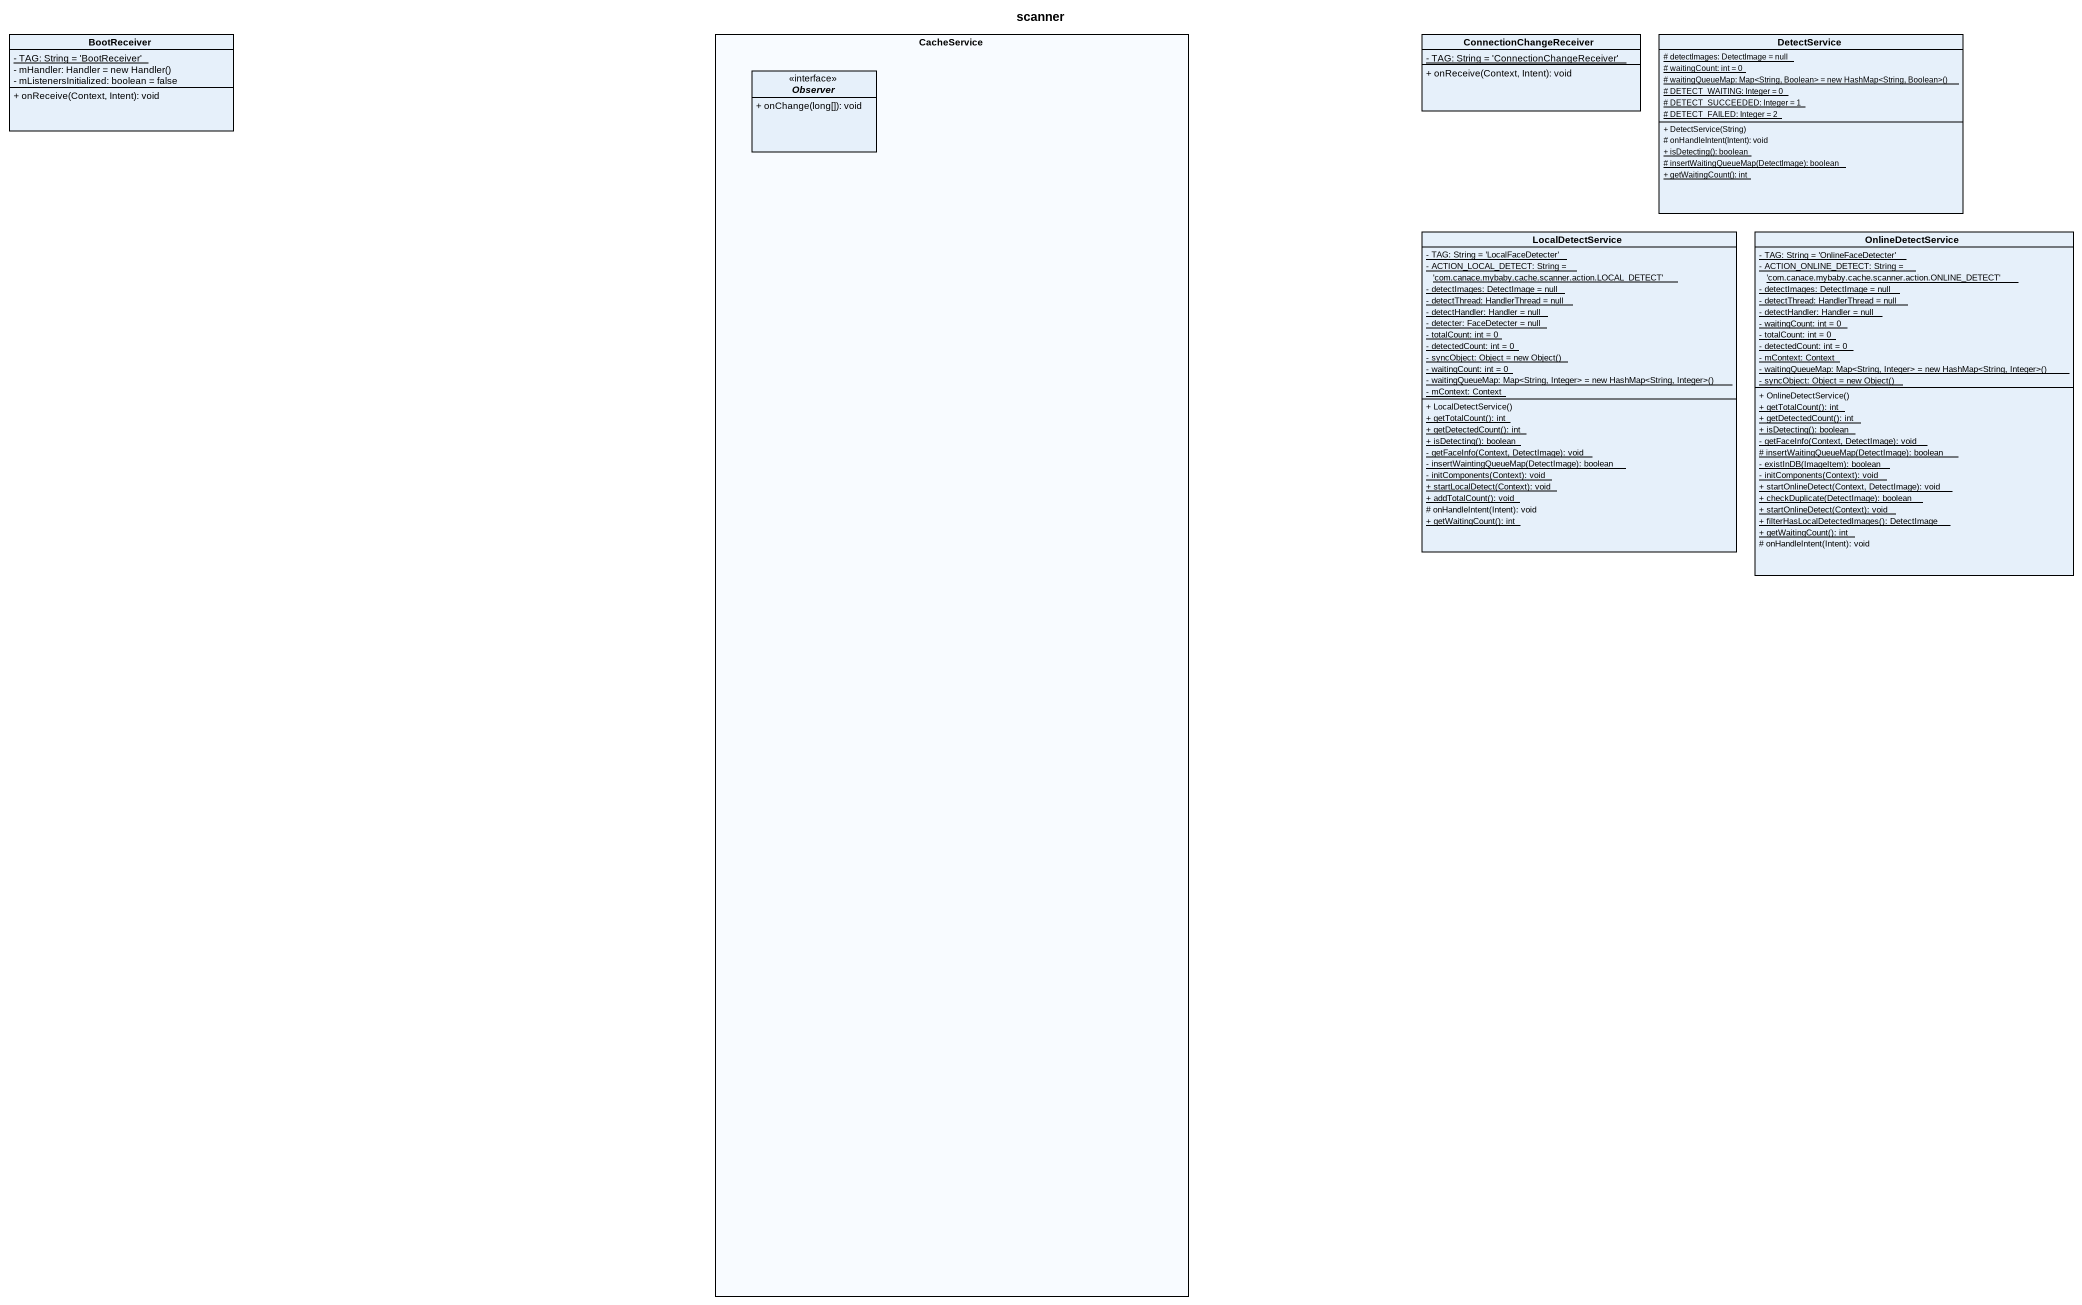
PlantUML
@startuml
title scanner
hide circle
hide empty members
skinparam classAttributeIconSize 0
class BootReceiver {
  {static} - TAG: String = 'BootReceiver'
  {field} - mHandler: Handler = new Handler()
  - mListenersInitialized: boolean = false
  + onReceive(Context, Intent): void
}
rectangle CacheService {
  interface Observer <<interface>> {
    + onChange(long[]): void
  }
}
class ConnectionChangeReceiver {
  {static} - TAG: String = 'ConnectionChangeReceiver'
  + onReceive(Context, Intent): void
}
class DetectService {
  {static} # detectImages: DetectImage = null
  {static} # waitingCount: int = 0
  {static} {field} # waitingQueueMap: Map<String, Boolean> = new HashMap<String, Boolean>()
  {static} # DETECT_WAITING: Integer = 0
  {static} # DETECT_SUCCEEDED: Integer = 1
  {static} # DETECT_FAILED: Integer = 2
  + DetectService(String)
  # onHandleIntent(Intent): void
  {static} + isDetecting(): boolean
  {static} # insertWaitingQueueMap(DetectImage): boolean
  {static} + getWaitingCount(): int
}
class LocalDetectService {
  {static} - TAG: String = 'LocalFaceDetecter'
  {static} - ACTION_LOCAL_DETECT: String = 'com.canace.mybaby.cache.scanner.action.LOCAL_DETECT'
  {static} - detectImages: DetectImage = null
  {static} - detectThread: HandlerThread = null
  {static} - detectHandler: Handler = null
  {static} - detecter: FaceDetecter = null
  {static} - totalCount: int = 0
  {static} - detectedCount: int = 0
  {static} {field} - syncObject: Object = new Object()
  {static} - waitingCount: int = 0
  {static} {field} - waitingQueueMap: Map<String, Integer> = new HashMap<String, Integer>()
  {static} - mContext: Context
  + LocalDetectService()
  {static} + getTotalCount(): int
  {static} + getDetectedCount(): int
  {static} + isDetecting(): boolean
  {static} - getFaceInfo(Context, DetectImage): void
  {static} - insertWaintingQueueMap(DetectImage): boolean
  {static} - initComponents(Context): void
  {static} + startLocalDetect(Context): void
  {static} + addTotalCount(): void
  # onHandleIntent(Intent): void
  {static} + getWaitingCount(): int
}
class OnlineDetectService {
  {static} - TAG: String = 'OnlineFaceDetecter'
  {static} - ACTION_ONLINE_DETECT: String = 'com.canace.mybaby.cache.scanner.action.ONLINE_DETECT'
  {static} - detectImages: DetectImage = null
  {static} - detectThread: HandlerThread = null
  {static} - detectHandler: Handler = null
  {static} - waitingCount: int = 0
  {static} - totalCount: int = 0
  {static} - detectedCount: int = 0
  {static} - mContext: Context
  {static} {field} - waitingQueueMap: Map<String, Integer> = new HashMap<String, Integer>()
  {static} {field} - syncObject: Object = new Object()
  + OnlineDetectService()
  {static} + getTotalCount(): int
  {static} + getDetectedCount(): int
  {static} + isDetecting(): boolean
  {static} - getFaceInfo(Context, DetectImage): void
  {static} # insertWaitingQueueMap(DetectImage): boolean
  {static} - existInDB(ImageItem): boolean
  {static} - initComponents(Context): void
  {static} + startOnlineDetect(Context, DetectImage): void
  {static} + checkDuplicate(DetectImage): boolean
  {static} + startOnlineDetect(Context): void
  {static} + filterHasLocalDetectedImages(): DetectImage
  {static} + getWaitingCount(): int
  # onHandleIntent(Intent): void
}
@enduml
